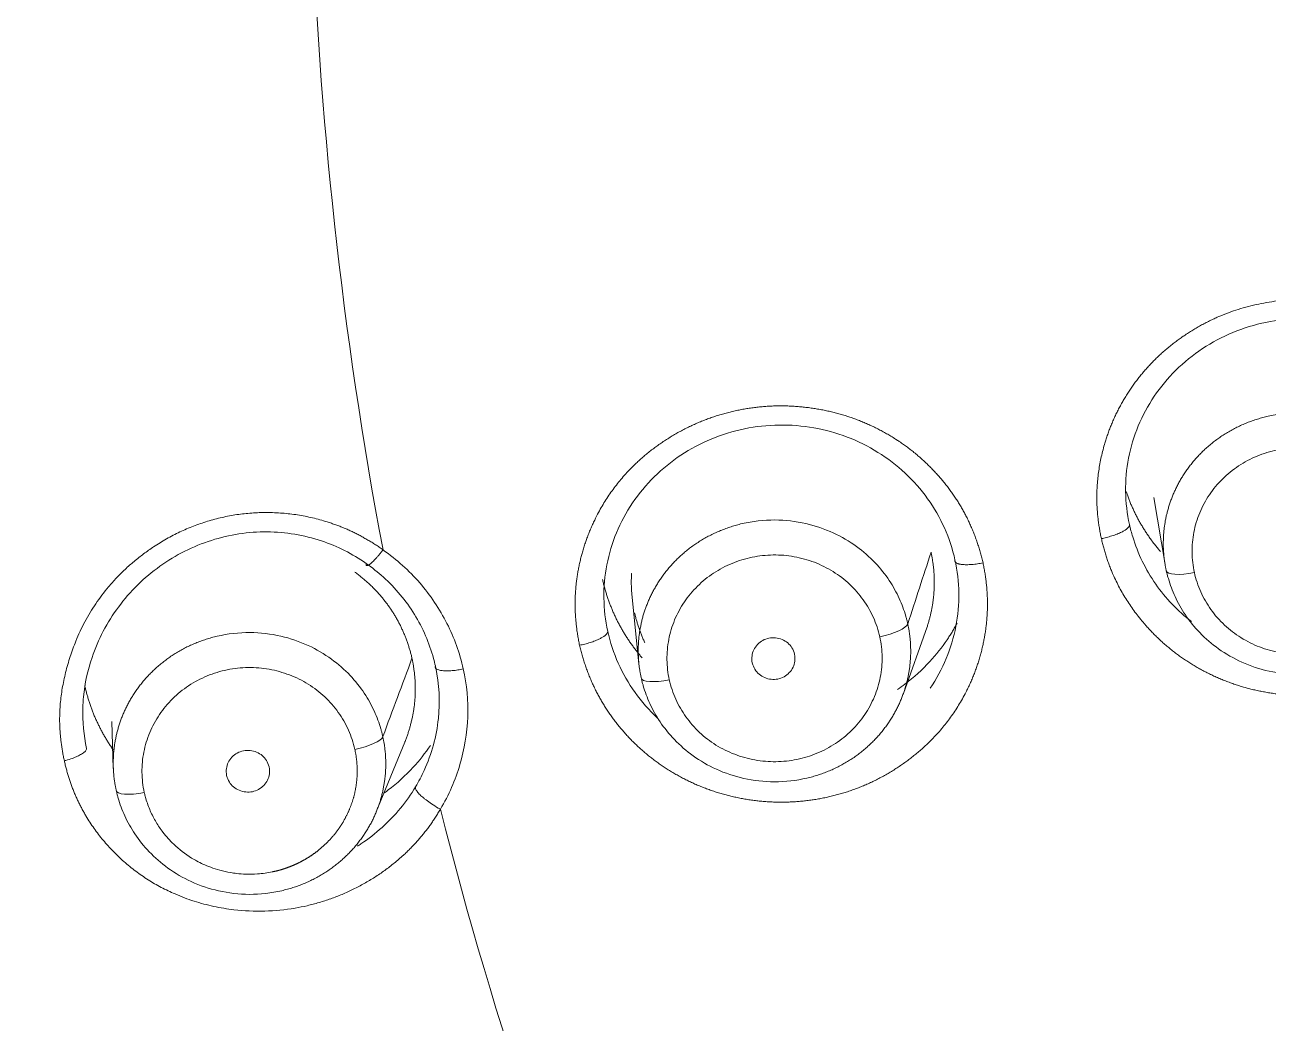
# Model space of a CAD drawing. Extents: x 19821 to 22981, y -91 to 2224.
# Drawn here: x 20694.14 to 20707.1, y 1199.94 to 1210.34 of the extents above; entities that cross this region are included whole.
import ezdxf

# ---------------------------------------------------------------- set-up
doc = ezdxf.new("R2010")
doc.units = 0
doc.header["$LTSCALE"] = 10
doc.header["$MEASUREMENT"] = 0
doc.layers.add('1', color=7, linetype='CONTINUOUS')

msp = doc.modelspace()

# ---------------------------------------------------------------- linework, layer by layer
at = {"layer": '1', "color": 7, "linetype": 'Continuous', "lineweight": 18}
for p, q in [((20705.909, 1205.416), (20706.024, 1204.72)), ((20700.466, 1204.413), (20700.541, 1203.681)), ((20703.297, 1203.373), (20703.545, 1204.069)), ((20695.046, 1203.084), (20695.062, 1202.594)), ((20697.803, 1202.141), (20698.1, 1202.867))]:
    msp.add_line(p, q, dxfattribs=at)
for centre, major_axis, ratio, start_param, end_param in [((20744.931, 1212.247), (-60.5, 0), 0.961262, 4.72417, 7.004197), ((20744.931, 1212.384), (-59.925, 0), 0.961262, 4.712389, 7.853982), ((20744.931, 1212.384), (60, 0), 0.961262, 1.582577, 4.712389), ((20706.33, 1204.718), (0.293, 0.065), 0.269645, 3.12715, 4.652746), ((20703.051, 1204.048), (-0.293, -0.065), 0.26962, 1.511757, 2.984655), ((20700.858, 1203.6), (0.293, 0.065), 0.269669, 3.109965, 4.652627), ((20697.58, 1202.875), (-0.293, -0.064), 0.269661, 1.512159, 2.969424), ((20695.386, 1202.426), (0.293, 0.064), 0.26971, 3.09075, 4.652634)]:
    msp.add_ellipse(centre, major_axis=major_axis, ratio=ratio, start_param=start_param, end_param=end_param, dxfattribs=at)
at = {"layer": '1', "color": 7, "linetype": 'Continuous', "lineweight": 13}
for centre, major_axis, start_param, end_param in [((20744.931, 1212.247), (59.425, 0), 1.570796, 4.70194), ((20744.931, 1212.247), (57.948, 0), 1.579187, 4.712389), ((20744.931, 1212.291), (57.403, 0), 1.579486, 4.712389), ((20744.931, 1213.073), (-47.825, 0), 0.030064, 0.179375), ((20744.931, 1213.073), (-47.825, 0), 0.239504, 0.388814)]:
    msp.add_ellipse(centre, major_axis=major_axis, ratio=0.961262, start_param=start_param, end_param=end_param, dxfattribs=at)
for points, degree, knots in [([(20682.966, 1212.542), (20682.967, 1210.752), (20683.051, 1208.963), (20683.386, 1205.398), (20683.637, 1203.623), (20684.305, 1200.103), (20684.721, 1198.357), (20685.715, 1194.908), (20686.294, 1193.205), (20687.607, 1189.856), (20688.342, 1188.21), (20689.964, 1184.989), (20690.85, 1183.413), (20692.767, 1180.345), (20693.797, 1178.852), (20695.993, 1175.963), (20697.159, 1174.565), (20698.388, 1173.221)], 3, [0, 0, 0, 0, 0.125, 0.125, 0.25, 0.25, 0.375, 0.375, 0.5, 0.5, 0.625, 0.625, 0.75, 0.75, 0.875, 0.875, 1, 1, 1, 1]), ([(20705.361, 1204.988), (20705.272, 1205.39), (20705.388, 1205.989), (20705.544, 1206.368), (20705.773, 1206.709), (20706.068, 1207.001), (20706.242, 1207.116), (20706.594, 1207.35), (20707.438, 1207.522), (20707.86, 1207.445), (20708.068, 1207.407), (20708.46, 1207.255), (20708.812, 1207.034), (20708.964, 1206.89), (20709.114, 1206.748), (20709.472, 1206.247), (20709.561, 1205.846)], 2, [0, 0, 0, 0.125, 0.1875, 0.25, 0.3125, 0.375, 0.375, 0.5, 0.625, 0.625, 0.6875, 0.75, 0.8125, 0.8125, 0.875, 1, 1, 1]), ([(20699.922, 1203.877), (20699.835, 1204.284), (20699.911, 1204.676), (20699.949, 1204.875), (20700.107, 1205.259), (20700.45, 1205.772), (20700.808, 1206.008), (20701.168, 1206.245), (20701.589, 1206.329), (20702.007, 1206.412), (20702.429, 1206.334), (20702.847, 1206.258), (20703.203, 1206.033), (20703.378, 1205.923), (20703.68, 1205.638), (20703.799, 1205.472), (20704.032, 1205.146), (20704.127, 1204.736)], 2, [0, 0, 0, 0.125, 0.125, 0.1875, 0.25, 0.375, 0.375, 0.5, 0.5, 0.625, 0.625, 0.75, 0.75, 0.8125, 0.875, 0.875, 1, 1, 1]), ([(20706.33, 1204.635), (20706.315, 1204.704), (20706.307, 1204.774), (20706.305, 1204.915), (20706.311, 1204.986), (20706.338, 1205.124), (20706.358, 1205.192), (20706.413, 1205.323), (20706.447, 1205.386), (20706.526, 1205.504), (20706.572, 1205.559), (20706.675, 1205.66), (20706.731, 1205.706), (20706.852, 1205.786), (20706.916, 1205.82), (20707.051, 1205.875), (20707.121, 1205.897), (20707.264, 1205.926), (20707.337, 1205.934), (20707.484, 1205.936), (20707.557, 1205.93), (20707.701, 1205.904), (20707.772, 1205.885), (20707.908, 1205.832), (20707.974, 1205.8), (20708.097, 1205.723), (20708.154, 1205.679), (20708.259, 1205.581), (20708.307, 1205.527), (20708.39, 1205.41), (20708.425, 1205.348), (20708.483, 1205.219), (20708.505, 1205.152), (20708.521, 1205.083)], 3, [0, 0, 0, 0, 0.0625, 0.0625, 0.125, 0.125, 0.1875, 0.1875, 0.25, 0.25, 0.3125, 0.3125, 0.375, 0.375, 0.4375, 0.4375, 0.5, 0.5, 0.5625, 0.5625, 0.625, 0.625, 0.6875, 0.6875, 0.75, 0.75, 0.8125, 0.8125, 0.875, 0.875, 0.9375, 0.9375, 1, 1, 1, 1]), ([(20709.561, 1205.846), (20709.649, 1205.445), (20709.533, 1204.846), (20709.377, 1204.466), (20709.148, 1204.126), (20708.853, 1203.834), (20708.679, 1203.719), (20708.327, 1203.485), (20707.484, 1203.313), (20707.061, 1203.39), (20706.854, 1203.428), (20706.462, 1203.58), (20706.11, 1203.801), (20705.958, 1203.945), (20705.808, 1204.087), (20705.449, 1204.588), (20705.361, 1204.988)], 2, [0, 0, 0, 0.125, 0.1875, 0.25, 0.3125, 0.375, 0.375, 0.5, 0.625, 0.625, 0.6875, 0.75, 0.8125, 0.8125, 0.875, 1, 1, 1]), ([(20706.3, 1204.123), (20706.156, 1204.234), (20705.901, 1204.503), (20705.721, 1204.872), (20705.663, 1205.092), (20705.654, 1205.135)], 3, [0, 0, 0, 0, 0.440262, 0.891673, 1, 1, 1, 1]), ([(20708.521, 1205.083), (20708.536, 1205.014), (20708.544, 1204.943), (20708.546, 1204.803), (20708.54, 1204.732), (20708.513, 1204.594), (20708.492, 1204.526), (20708.438, 1204.395), (20708.404, 1204.332), (20708.324, 1204.214), (20708.278, 1204.158), (20708.176, 1204.058), (20708.12, 1204.012), (20707.999, 1203.932), (20707.935, 1203.898), (20707.8, 1203.842), (20707.73, 1203.821), (20707.586, 1203.792), (20707.513, 1203.784), (20707.367, 1203.782), (20707.293, 1203.788), (20707.149, 1203.814), (20707.079, 1203.833), (20706.942, 1203.885), (20706.877, 1203.918), (20706.754, 1203.995), (20706.697, 1204.039), (20706.592, 1204.137), (20706.544, 1204.191), (20706.461, 1204.307), (20706.426, 1204.369), (20706.368, 1204.499), (20706.345, 1204.566), (20706.33, 1204.635)], 3, [0, 0, 0, 0, 0.0625, 0.0625, 0.125, 0.125, 0.1875, 0.1875, 0.25, 0.25, 0.3125, 0.3125, 0.375, 0.375, 0.4375, 0.4375, 0.5, 0.5, 0.5625, 0.5625, 0.625, 0.625, 0.6875, 0.6875, 0.75, 0.75, 0.8125, 0.8125, 0.875, 0.875, 0.9375, 0.9375, 1, 1, 1, 1]), ([(20700.857, 1203.517), (20700.842, 1203.586), (20700.834, 1203.656), (20700.832, 1203.797), (20700.839, 1203.868), (20700.865, 1204.007), (20700.886, 1204.075), (20700.94, 1204.206), (20700.974, 1204.269), (20701.054, 1204.387), (20701.1, 1204.442), (20701.202, 1204.543), (20701.259, 1204.589), (20701.38, 1204.669), (20701.444, 1204.703), (20701.579, 1204.758), (20701.649, 1204.78), (20701.793, 1204.809), (20701.866, 1204.817), (20702.013, 1204.819), (20702.086, 1204.813), (20702.23, 1204.787), (20702.301, 1204.768), (20702.438, 1204.715), (20702.503, 1204.683), (20702.626, 1204.606), (20702.684, 1204.562), (20702.789, 1204.463), (20702.836, 1204.409), (20702.919, 1204.293), (20702.955, 1204.231), (20703.013, 1204.102), (20703.035, 1204.034), (20703.051, 1203.965)], 3, [0, 0, 0, 0, 0.0625, 0.0625, 0.125, 0.125, 0.1875, 0.1875, 0.25, 0.25, 0.3125, 0.3125, 0.375, 0.375, 0.4375, 0.4375, 0.5, 0.5, 0.5625, 0.5625, 0.625, 0.625, 0.6875, 0.6875, 0.75, 0.75, 0.8125, 0.8125, 0.875, 0.875, 0.9375, 0.9375, 1, 1, 1, 1]), ([(20704.127, 1204.736), (20704.214, 1204.329), (20704.138, 1203.938), (20704.1, 1203.738), (20703.943, 1203.354), (20703.599, 1202.842), (20703.241, 1202.606), (20702.881, 1202.368), (20702.46, 1202.285), (20702.043, 1202.202), (20701.62, 1202.279), (20701.202, 1202.356), (20700.846, 1202.58), (20700.671, 1202.69), (20700.369, 1202.975), (20700.251, 1203.141), (20700.018, 1203.468), (20699.922, 1203.877)], 2, [0, 0, 0, 0.125, 0.125, 0.1875, 0.25, 0.375, 0.375, 0.5, 0.5, 0.625, 0.625, 0.75, 0.75, 0.8125, 0.875, 0.875, 1, 1, 1]), ([(20700.744, 1203.111), (20700.741, 1203.114), (20700.737, 1203.116), (20700.648, 1203.2), (20700.569, 1203.29), (20700.432, 1203.481), (20700.373, 1203.583), (20700.278, 1203.797), (20700.241, 1203.908), (20700.216, 1204.022)], 3, [0, 0, 0, 0, 0.011695, 0.011695, 0.34113, 0.34113, 0.670565, 0.670565, 1, 1, 1, 1]), ([(20703.051, 1203.965), (20703.066, 1203.896), (20703.074, 1203.826), (20703.076, 1203.685), (20703.07, 1203.614), (20703.043, 1203.475), (20703.022, 1203.407), (20702.968, 1203.276), (20702.934, 1203.213), (20702.854, 1203.095), (20702.808, 1203.04), (20702.706, 1202.939), (20702.649, 1202.893), (20702.528, 1202.813), (20702.464, 1202.779), (20702.329, 1202.724), (20702.259, 1202.702), (20702.115, 1202.673), (20702.042, 1202.665), (20701.895, 1202.663), (20701.822, 1202.669), (20701.678, 1202.695), (20701.607, 1202.714), (20701.471, 1202.767), (20701.405, 1202.799), (20701.282, 1202.876), (20701.224, 1202.92), (20701.119, 1203.019), (20701.072, 1203.073), (20700.989, 1203.189), (20700.953, 1203.251), (20700.895, 1203.38), (20700.873, 1203.448), (20700.857, 1203.517)], 3, [0, 0, 0, 0, 0.0625, 0.0625, 0.125, 0.125, 0.1875, 0.1875, 0.25, 0.25, 0.3125, 0.3125, 0.375, 0.375, 0.4375, 0.4375, 0.5, 0.5, 0.5625, 0.5625, 0.625, 0.625, 0.6875, 0.6875, 0.75, 0.75, 0.8125, 0.8125, 0.875, 0.875, 0.9375, 0.9375, 1, 1, 1, 1]), ([(20695.385, 1202.344), (20695.37, 1202.413), (20695.362, 1202.483), (20695.36, 1202.624), (20695.367, 1202.695), (20695.394, 1202.833), (20695.414, 1202.902), (20695.469, 1203.032), (20695.503, 1203.095), (20695.583, 1203.214), (20695.629, 1203.269), (20695.731, 1203.37), (20695.787, 1203.416), (20695.908, 1203.495), (20695.973, 1203.53), (20696.108, 1203.585), (20696.178, 1203.607), (20696.321, 1203.636), (20696.395, 1203.644), (20696.541, 1203.646), (20696.615, 1203.64), (20696.759, 1203.614), (20696.83, 1203.594), (20696.966, 1203.542), (20697.032, 1203.51), (20697.155, 1203.433), (20697.213, 1203.389), (20697.318, 1203.29), (20697.365, 1203.236), (20697.448, 1203.12), (20697.484, 1203.058), (20697.542, 1202.929), (20697.565, 1202.861), (20697.58, 1202.792)], 3, [0, 0, 0, 0, 0.0625, 0.0625, 0.125, 0.125, 0.1875, 0.1875, 0.25, 0.25, 0.3125, 0.3125, 0.375, 0.375, 0.4375, 0.4375, 0.5, 0.5, 0.5625, 0.5625, 0.625, 0.625, 0.6875, 0.6875, 0.75, 0.75, 0.8125, 0.8125, 0.875, 0.875, 0.9375, 0.9375, 1, 1, 1, 1]), ([(20698.71, 1203.63), (20698.692, 1203.626), (20698.673, 1203.622), (20698.634, 1203.617), (20698.615, 1203.614), (20698.576, 1203.611), (20698.558, 1203.61), (20698.522, 1203.61), (20698.506, 1203.611), (20698.477, 1203.614), (20698.464, 1203.617), (20698.443, 1203.623), (20698.435, 1203.627), (20698.423, 1203.636), (20698.419, 1203.641), (20698.416, 1203.651), (20698.417, 1203.656), (20698.419, 1203.662)], 3, [0, 0, 0, 0, 0.125, 0.125, 0.25, 0.25, 0.375, 0.375, 0.5, 0.5, 0.625, 0.625, 0.75, 0.75, 0.875, 0.875, 1, 1, 1, 1]), ([(20694.784, 1202.801), (20694.753, 1202.939), (20694.737, 1203.12), (20694.748, 1203.301), (20694.752, 1203.34)], 3, [0, 0, 0, 0, 0.785438, 1, 1, 1, 1]), ([(20694.552, 1202.672), (20694.55, 1202.68), (20694.547, 1202.696), (20694.542, 1202.719), (20694.537, 1202.743), (20694.533, 1202.766), (20694.529, 1202.789), (20694.526, 1202.813), (20694.522, 1202.836), (20694.519, 1202.859), (20694.516, 1202.882), (20694.514, 1202.905), (20694.511, 1202.928), (20694.509, 1202.951), (20694.508, 1202.974), (20694.506, 1202.997), (20694.505, 1203.02), (20694.504, 1203.043), (20694.503, 1203.066), (20694.503, 1203.089), (20694.503, 1203.111), (20694.503, 1203.134), (20694.504, 1203.157), (20694.504, 1203.179), (20694.505, 1203.202), (20694.507, 1203.225), (20694.508, 1203.247), (20694.509, 1203.262), (20694.51, 1203.269), (20694.51, 1203.269)], 3, [0, 0, 0, 0, 0.040196, 0.080219, 0.120072, 0.15976, 0.199287, 0.238656, 0.277873, 0.316941, 0.355865, 0.394649, 0.433298, 0.471816, 0.510208, 0.548478, 0.586632, 0.624673, 0.662607, 0.700438, 0.738171, 0.775812, 0.813364, 0.850833, 0.888225, 0.925543, 0.962794, 0.999981, 1, 1, 1, 1]), ([(20694.552, 1202.672), (20694.557, 1202.674), (20694.588, 1202.682), (20694.626, 1202.695), (20694.664, 1202.71), (20694.689, 1202.72), (20694.711, 1202.731), (20694.739, 1202.747), (20694.768, 1202.768), (20694.782, 1202.788), (20694.784, 1202.799), (20694.784, 1202.801)], 3, [0, 0, 0, 0, 0.039631, 0.219096, 0.308828, 0.398561, 0.488293, 0.578026, 0.75749, 0.936955, 1, 1, 1, 1]), ([(20697.58, 1202.792), (20697.581, 1202.787), (20697.583, 1202.776), (20697.586, 1202.76), (20697.589, 1202.744), (20697.592, 1202.728), (20697.594, 1202.712), (20697.596, 1202.696), (20697.598, 1202.681), (20697.6, 1202.665), (20697.601, 1202.649), (20697.602, 1202.634), (20697.603, 1202.618), (20697.604, 1202.602), (20697.604, 1202.587), (20697.604, 1202.572), (20697.604, 1202.556), (20697.604, 1202.541), (20697.603, 1202.526), (20697.603, 1202.511), (20697.602, 1202.496), (20697.6, 1202.481), (20697.599, 1202.466), (20697.597, 1202.451), (20697.596, 1202.437), (20697.594, 1202.422), (20697.592, 1202.408), (20697.589, 1202.393), (20697.587, 1202.379), (20697.584, 1202.365), (20697.581, 1202.351), (20697.578, 1202.337), (20697.575, 1202.323), (20697.571, 1202.309), (20697.568, 1202.296), (20697.564, 1202.282), (20697.56, 1202.269), (20697.556, 1202.256), (20697.552, 1202.243), (20697.547, 1202.23), (20697.543, 1202.217), (20697.538, 1202.204), (20697.533, 1202.192), (20697.528, 1202.179), (20697.523, 1202.167), (20697.518, 1202.155), (20697.513, 1202.143), (20697.507, 1202.131), (20697.502, 1202.119), (20697.496, 1202.107), (20697.49, 1202.096), (20697.484, 1202.084), (20697.478, 1202.073), (20697.472, 1202.062), (20697.466, 1202.051), (20697.46, 1202.04), (20697.453, 1202.029), (20697.447, 1202.018), (20697.44, 1202.008), (20697.433, 1201.997), (20697.427, 1201.987), (20697.42, 1201.977), (20697.413, 1201.967), (20697.406, 1201.957), (20697.399, 1201.948), (20697.392, 1201.938), (20697.385, 1201.929), (20697.378, 1201.919), (20697.37, 1201.91), (20697.363, 1201.901), (20697.356, 1201.892), (20697.348, 1201.884), (20697.341, 1201.875), (20697.333, 1201.867), (20697.326, 1201.858), (20697.318, 1201.85), (20697.31, 1201.842), (20697.303, 1201.834), (20697.295, 1201.826), (20697.287, 1201.818), (20697.28, 1201.811), (20697.272, 1201.803), (20697.264, 1201.796), (20697.256, 1201.789), (20697.248, 1201.782), (20697.241, 1201.775), (20697.233, 1201.768), (20697.225, 1201.761), (20697.217, 1201.754), (20697.209, 1201.748), (20697.201, 1201.742), (20697.193, 1201.735), (20697.186, 1201.729), (20697.178, 1201.723), (20697.17, 1201.717), (20697.162, 1201.711), (20697.154, 1201.706), (20697.146, 1201.7), (20697.138, 1201.695), (20697.131, 1201.689), (20697.123, 1201.684), (20697.115, 1201.679), (20697.107, 1201.674), (20697.099, 1201.669), (20697.092, 1201.664), (20697.084, 1201.659), (20697.076, 1201.655), (20697.069, 1201.65), (20697.061, 1201.646), (20697.053, 1201.641), (20697.046, 1201.637), (20697.038, 1201.633), (20697.031, 1201.629), (20697.023, 1201.625), (20697.016, 1201.621), (20697.008, 1201.617), (20697.001, 1201.613), (20696.994, 1201.61), (20696.987, 1201.606), (20696.979, 1201.603), (20696.972, 1201.599), (20696.965, 1201.596), (20696.958, 1201.593), (20696.951, 1201.59), (20696.944, 1201.586), (20696.937, 1201.583), (20696.93, 1201.581), (20696.923, 1201.578), (20696.916, 1201.575), (20696.909, 1201.572), (20696.903, 1201.57), (20696.896, 1201.567), (20696.889, 1201.565), (20696.883, 1201.562), (20696.876, 1201.56), (20696.87, 1201.557), (20696.864, 1201.555), (20696.857, 1201.553), (20696.851, 1201.551), (20696.845, 1201.549), (20696.839, 1201.547), (20696.833, 1201.545), (20696.826, 1201.543), (20696.821, 1201.541), (20696.815, 1201.539), (20696.809, 1201.538), (20696.803, 1201.536), (20696.797, 1201.534), (20696.792, 1201.533), (20696.786, 1201.531), (20696.781, 1201.53), (20696.775, 1201.528), (20696.77, 1201.527), (20696.764, 1201.526), (20696.759, 1201.524), (20696.754, 1201.523), (20696.749, 1201.522), (20696.744, 1201.521), (20696.739, 1201.52), (20696.734, 1201.519), (20696.729, 1201.518), (20696.724, 1201.517), (20696.671, 1201.505), (20696.576, 1201.492), (20696.451, 1201.49), (20696.357, 1201.497), (20696.267, 1201.51), (20696.176, 1201.53), (20696.081, 1201.561), (20696, 1201.594), (20695.934, 1201.627), (20695.827, 1201.689), (20695.704, 1201.785), (20695.6, 1201.9), (20695.542, 1201.979), (20695.508, 1202.033), (20695.476, 1202.09), (20695.447, 1202.151), (20695.422, 1202.214), (20695.405, 1202.266), (20695.395, 1202.303), (20695.39, 1202.324), (20695.387, 1202.337), (20695.385, 1202.344)], 3, [0, 0, 0, 0, 0.004832, 0.009642, 0.014431, 0.019198, 0.023943, 0.028666, 0.033368, 0.038049, 0.042707, 0.047344, 0.051959, 0.056553, 0.061125, 0.065675, 0.070204, 0.074711, 0.079196, 0.08366, 0.088102, 0.092522, 0.096921, 0.101298, 0.105654, 0.109987, 0.114299, 0.11859, 0.122859, 0.127106, 0.131331, 0.135535, 0.139717, 0.143877, 0.148016, 0.152133, 0.156229, 0.160302, 0.164355, 0.168385, 0.172394, 0.176381, 0.180347, 0.18429, 0.188213, 0.192113, 0.195992, 0.199849, 0.203685, 0.207499, 0.211291, 0.215061, 0.21881, 0.222537, 0.226243, 0.229927, 0.233589, 0.23723, 0.240849, 0.244446, 0.248022, 0.251575, 0.255108, 0.258618, 0.262107, 0.265575, 0.26902, 0.272444, 0.275847, 0.279227, 0.282586, 0.285924, 0.289239, 0.292533, 0.295806, 0.299056, 0.302285, 0.305493, 0.308678, 0.311842, 0.314985, 0.318105, 0.321204, 0.324282, 0.327338, 0.330372, 0.333384, 0.336375, 0.339344, 0.342291, 0.345217, 0.348121, 0.351004, 0.353864, 0.356704, 0.359521, 0.362317, 0.365091, 0.367843, 0.370574, 0.373283, 0.375971, 0.378637, 0.381281, 0.383903, 0.386504, 0.389083, 0.391641, 0.394177, 0.396691, 0.399184, 0.401654, 0.404104, 0.406531, 0.408937, 0.411321, 0.413684, 0.416025, 0.418344, 0.420642, 0.422918, 0.425172, 0.427404, 0.429615, 0.431805, 0.433972, 0.436118, 0.438243, 0.440345, 0.442426, 0.444486, 0.446523, 0.448539, 0.450534, 0.452506, 0.454457, 0.456387, 0.458294, 0.46018, 0.462045, 0.463887, 0.465709, 0.467508, 0.469286, 0.471042, 0.472776, 0.474489, 0.47618, 0.47785, 0.479497, 0.481123, 0.482728, 0.484311, 0.485872, 0.487411, 0.488929, 0.490425, 0.4919, 0.493353, 0.494784, 0.496194, 0.497581, 0.498948, 0.543054, 0.578533, 0.605381, 0.623592, 0.655956, 0.684566, 0.709417, 0.730505, 0.747828, 0.815777, 0.864408, 0.88261, 0.901287, 0.920436, 0.940057, 0.960147, 0.980706, 0.987795, 0.994227, 1, 1, 1, 1]), ([(20698.471, 1202.168), (20698.467, 1202.161), (20698.459, 1202.147), (20698.446, 1202.127), (20698.434, 1202.106), (20698.421, 1202.086), (20698.408, 1202.066), (20698.394, 1202.046), (20698.381, 1202.027), (20698.367, 1202.007), (20698.353, 1201.988), (20698.339, 1201.969), (20698.325, 1201.95), (20698.31, 1201.932), (20698.296, 1201.913), (20698.281, 1201.895), (20698.265, 1201.877), (20698.25, 1201.859), (20698.235, 1201.841), (20698.219, 1201.823), (20698.203, 1201.806), (20698.187, 1201.789), (20698.17, 1201.772), (20698.154, 1201.755), (20698.137, 1201.738), (20698.12, 1201.722), (20698.103, 1201.705), (20698.06, 1201.666), (20697.991, 1201.607), (20697.892, 1201.53), (20697.787, 1201.459), (20697.678, 1201.393), (20697.564, 1201.334), (20697.448, 1201.28), (20697.329, 1201.234), (20697.207, 1201.195), (20697.083, 1201.162), (20696.895, 1201.125), (20696.639, 1201.099), (20696.354, 1201.112), (20696.108, 1201.153), (20695.902, 1201.207), (20695.72, 1201.276), (20695.561, 1201.352), (20695.424, 1201.432), (20695.294, 1201.521), (20695.172, 1201.621), (20695.059, 1201.729), (20694.955, 1201.844), (20694.86, 1201.967), (20694.796, 1202.066), (20694.755, 1202.136), (20694.734, 1202.175), (20694.714, 1202.214), (20694.695, 1202.253), (20694.676, 1202.293), (20694.659, 1202.333), (20694.642, 1202.374), (20694.626, 1202.415), (20694.612, 1202.457), (20694.598, 1202.499), (20694.585, 1202.542), (20694.573, 1202.585), (20694.562, 1202.629), (20694.555, 1202.658), (20694.552, 1202.672)], 3, [0, 0, 0, 0, 0.004808, 0.009602, 0.014384, 0.019154, 0.023912, 0.02866, 0.033398, 0.038126, 0.042846, 0.047557, 0.052261, 0.056958, 0.061648, 0.066334, 0.071014, 0.07569, 0.080363, 0.085033, 0.0897, 0.094366, 0.099032, 0.103697, 0.108362, 0.113029, 0.117698, 0.122369, 0.146918, 0.171464, 0.196094, 0.220898, 0.245965, 0.270767, 0.295482, 0.320205, 0.345031, 0.370057, 0.431928, 0.494712, 0.536844, 0.578841, 0.621121, 0.653054, 0.684794, 0.716518, 0.748402, 0.780162, 0.811677, 0.843107, 0.874609, 0.883533, 0.892446, 0.901353, 0.910257, 0.919161, 0.928071, 0.93699, 0.945922, 0.954871, 0.96384, 0.972834, 0.981856, 0.99091, 1, 1, 1, 1]), ([(20698.212, 1202.402), (20698.166, 1202.324), (20698.113, 1202.249), (20697.996, 1202.107), (20697.932, 1202.04), (20697.794, 1201.917), (20697.721, 1201.859), (20697.631, 1201.8), (20697.618, 1201.791), (20697.606, 1201.784)], 3, [0, 0, 0, 0, 0.316681, 0.316681, 0.633362, 0.633362, 0.950043, 0.950043, 1, 1, 1, 1]), ([(20698.471, 1202.168), (20698.463, 1202.172), (20698.431, 1202.19), (20698.378, 1202.224), (20698.33, 1202.259), (20698.298, 1202.284), (20698.278, 1202.301), (20698.26, 1202.318), (20698.238, 1202.341), (20698.217, 1202.369), (20698.21, 1202.39), (20698.211, 1202.399), (20698.212, 1202.402)], 3, [0, 0, 0, 0, 0.050584, 0.200072, 0.349559, 0.424303, 0.499047, 0.573791, 0.648535, 0.798023, 0.947511, 1, 1, 1, 1])]:
    msp.add_open_spline(points, degree=degree, knots=knots, dxfattribs=at)
at = {"layer": '1', "color": 7, "linetype": 'Continuous', "lineweight": 18}
for points, knots in [([(20705.654, 1205.135), (20705.629, 1205.248), (20705.615, 1205.364), (20705.612, 1205.597), (20705.622, 1205.713), (20705.666, 1205.942), (20705.7, 1206.054), (20705.79, 1206.27), (20705.846, 1206.374), (20705.977, 1206.569), (20706.053, 1206.66), (20706.222, 1206.827), (20706.315, 1206.902), (20706.514, 1207.034), (20706.62, 1207.09), (20706.843, 1207.182), (20706.958, 1207.218), (20707.195, 1207.266), (20707.316, 1207.279), (20707.557, 1207.283), (20707.678, 1207.273), (20707.916, 1207.231), (20708.033, 1207.198), (20708.258, 1207.112), (20708.365, 1207.059), (20708.568, 1206.932), (20708.663, 1206.86), (20708.836, 1206.698), (20708.915, 1206.608), (20709.052, 1206.417), (20709.11, 1206.315), (20709.206, 1206.101), (20709.243, 1205.99), (20709.268, 1205.876)], [0, 0, 0, 0, 0.0625, 0.0625, 0.125, 0.125, 0.1875, 0.1875, 0.25, 0.25, 0.3125, 0.3125, 0.375, 0.375, 0.4375, 0.4375, 0.5, 0.5, 0.5625, 0.5625, 0.625, 0.625, 0.6875, 0.6875, 0.75, 0.75, 0.8125, 0.8125, 0.875, 0.875, 0.9375, 0.9375, 1, 1, 1, 1]), ([(20708.813, 1205.219), (20708.812, 1205.224), (20708.809, 1205.236), (20708.805, 1205.253), (20708.801, 1205.269), (20708.796, 1205.285), (20708.776, 1205.357), (20708.727, 1205.489), (20708.624, 1205.676), (20708.477, 1205.861), (20708.283, 1206.032), (20708.04, 1206.176), (20707.751, 1206.275), (20707.425, 1206.313), (20707.179, 1206.285), (20707.029, 1206.247), (20706.973, 1206.23), (20706.918, 1206.211), (20706.864, 1206.19), (20706.812, 1206.167), (20706.761, 1206.142), (20706.712, 1206.116), (20706.664, 1206.088), (20706.618, 1206.059), (20706.573, 1206.028), (20706.531, 1205.996), (20706.49, 1205.963), (20706.45, 1205.929), (20706.413, 1205.893), (20706.377, 1205.857), (20706.343, 1205.82), (20706.311, 1205.782), (20706.28, 1205.743), (20706.251, 1205.704), (20706.224, 1205.664), (20706.199, 1205.624), (20706.175, 1205.584), (20706.153, 1205.543), (20706.133, 1205.502), (20706.115, 1205.461), (20706.098, 1205.42), (20706.082, 1205.379), (20706.068, 1205.337), (20706.056, 1205.296), (20706.045, 1205.255), (20706.035, 1205.215), (20706.027, 1205.174), (20706.021, 1205.134), (20706.015, 1205.094), (20706.011, 1205.055), (20706.008, 1205.015), (20706.007, 1204.977), (20706.006, 1204.939), (20706.006, 1204.901), (20706.008, 1204.864), (20706.011, 1204.828), (20706.014, 1204.792), (20706.019, 1204.756), (20706.024, 1204.722), (20706.03, 1204.688), (20706.035, 1204.665), (20706.037, 1204.654)], [0, 0, 0, 0, 0.004118, 0.008173, 0.012166, 0.016096, 0.019964, 0.064382, 0.113601, 0.167619, 0.226433, 0.290042, 0.358442, 0.43163, 0.509603, 0.522984, 0.536244, 0.549383, 0.562401, 0.575299, 0.588075, 0.600731, 0.613266, 0.62568, 0.637973, 0.650146, 0.662197, 0.674128, 0.685938, 0.697626, 0.709194, 0.720641, 0.731968, 0.743173, 0.754257, 0.765221, 0.776063, 0.786785, 0.797385, 0.807865, 0.818224, 0.828462, 0.838578, 0.848574, 0.858449, 0.868204, 0.877837, 0.887349, 0.89674, 0.90601, 0.91516, 0.924188, 0.933096, 0.941882, 0.950547, 0.959092, 0.967516, 0.975818, 0.984, 0.99206, 1, 1, 1, 1]), ([(20700.216, 1204.022), (20700.191, 1204.136), (20700.177, 1204.252), (20700.174, 1204.485), (20700.184, 1204.601), (20700.229, 1204.83), (20700.262, 1204.942), (20700.352, 1205.158), (20700.408, 1205.262), (20700.54, 1205.458), (20700.616, 1205.549), (20700.785, 1205.716), (20700.878, 1205.791), (20701.077, 1205.924), (20701.184, 1205.98), (20701.406, 1206.072), (20701.522, 1206.108), (20701.759, 1206.157), (20701.88, 1206.17), (20702.122, 1206.174), (20702.243, 1206.164), (20702.481, 1206.122), (20702.598, 1206.09), (20702.823, 1206.004), (20702.931, 1205.951), (20703.134, 1205.824), (20703.229, 1205.752), (20703.402, 1205.589), (20703.481, 1205.5), (20703.618, 1205.309), (20703.677, 1205.206), (20703.773, 1204.993), (20703.81, 1204.881), (20703.835, 1204.767)], [0, 0, 0, 0, 0.0625, 0.0625, 0.125, 0.125, 0.1875, 0.1875, 0.25, 0.25, 0.3125, 0.3125, 0.375, 0.375, 0.4375, 0.4375, 0.5, 0.5, 0.5625, 0.5625, 0.625, 0.625, 0.6875, 0.6875, 0.75, 0.75, 0.8125, 0.8125, 0.875, 0.875, 0.9375, 0.9375, 1, 1, 1, 1]), ([(20705.619, 1205.476), (20705.62, 1205.475), (20705.625, 1205.461), (20705.635, 1205.433), (20705.649, 1205.394), (20705.665, 1205.355), (20705.682, 1205.317), (20705.699, 1205.279), (20705.718, 1205.241), (20705.737, 1205.203), (20705.757, 1205.166), (20705.779, 1205.129), (20705.801, 1205.093), (20705.824, 1205.057), (20705.848, 1205.021), (20705.872, 1204.986), (20705.898, 1204.951), (20705.925, 1204.917), (20705.951, 1204.884), (20705.969, 1204.863), (20705.978, 1204.853)], [0, 0, 0, 0, 0.005812, 0.063524, 0.121378, 0.179371, 0.237505, 0.29578, 0.354194, 0.41275, 0.471446, 0.530283, 0.589261, 0.648379, 0.707639, 0.767039, 0.82658, 0.886262, 0.946086, 1, 1, 1, 1]), ([(20694.51, 1203.269), (20694.512, 1203.296), (20694.518, 1203.349), (20694.53, 1203.429), (20694.546, 1203.511), (20694.571, 1203.621), (20694.611, 1203.759), (20694.663, 1203.902), (20694.715, 1204.023), (20694.765, 1204.122), (20694.82, 1204.218), (20694.879, 1204.311), (20694.943, 1204.4), (20695.015, 1204.49), (20695.095, 1204.58), (20695.184, 1204.669), (20695.279, 1204.752), (20695.378, 1204.831), (20695.49, 1204.91), (20695.616, 1204.987), (20695.754, 1205.059), (20695.897, 1205.12), (20696.044, 1205.171), (20696.195, 1205.211), (20696.349, 1205.24), (20696.505, 1205.257), (20696.664, 1205.262), (20696.823, 1205.256), (20696.983, 1205.237), (20697.139, 1205.207), (20697.257, 1205.174), (20697.336, 1205.148), (20697.38, 1205.133), (20697.424, 1205.117), (20697.467, 1205.099), (20697.509, 1205.081), (20697.551, 1205.061), (20697.593, 1205.041), (20697.634, 1205.02), (20697.675, 1204.997), (20697.716, 1204.974), (20697.756, 1204.95), (20697.795, 1204.925), (20697.835, 1204.899), (20697.86, 1204.88), (20697.873, 1204.871)], [0, 0, 0, 0, 0.017947, 0.036227, 0.054862, 0.073875, 0.112417, 0.150819, 0.175861, 0.200614, 0.225145, 0.249519, 0.273804, 0.298071, 0.32589, 0.35364, 0.381413, 0.409298, 0.437386, 0.472155, 0.506483, 0.54055, 0.574538, 0.609374, 0.643943, 0.678445, 0.713082, 0.74889, 0.784288, 0.819478, 0.854664, 0.864996, 0.875314, 0.885622, 0.895927, 0.906234, 0.916549, 0.926877, 0.937224, 0.947595, 0.957995, 0.968431, 0.978906, 0.989428, 1, 1, 1, 1]), ([(20703.343, 1204.099), (20703.341, 1204.105), (20703.339, 1204.116), (20703.335, 1204.133), (20703.331, 1204.149), (20703.326, 1204.165), (20703.306, 1204.238), (20703.256, 1204.371), (20703.152, 1204.56), (20703.004, 1204.745), (20702.809, 1204.917), (20702.565, 1205.059), (20702.276, 1205.158), (20701.951, 1205.195), (20701.707, 1205.168), (20701.558, 1205.13), (20701.501, 1205.113), (20701.446, 1205.094), (20701.392, 1205.073), (20701.34, 1205.05), (20701.289, 1205.026), (20701.239, 1204.999), (20701.192, 1204.972), (20701.146, 1204.942), (20701.101, 1204.912), (20701.058, 1204.88), (20701.017, 1204.846), (20700.978, 1204.812), (20700.94, 1204.777), (20700.904, 1204.74), (20700.87, 1204.703), (20700.838, 1204.665), (20700.807, 1204.627), (20700.779, 1204.587), (20700.752, 1204.548), (20700.726, 1204.508), (20700.703, 1204.467), (20700.681, 1204.426), (20700.66, 1204.385), (20700.642, 1204.344), (20700.625, 1204.303), (20700.609, 1204.262), (20700.595, 1204.221), (20700.583, 1204.179), (20700.572, 1204.138), (20700.563, 1204.098), (20700.555, 1204.057), (20700.548, 1204.017), (20700.542, 1203.977), (20700.538, 1203.938), (20700.535, 1203.899), (20700.534, 1203.86), (20700.533, 1203.822), (20700.534, 1203.784), (20700.535, 1203.747), (20700.538, 1203.711), (20700.541, 1203.675), (20700.546, 1203.64), (20700.551, 1203.605), (20700.557, 1203.571), (20700.562, 1203.549), (20700.564, 1203.537)], [0, 0, 0, 0, 0.004015, 0.007996, 0.011942, 0.015855, 0.019734, 0.064711, 0.114332, 0.168596, 0.227502, 0.291048, 0.359234, 0.432056, 0.509512, 0.522903, 0.536174, 0.549323, 0.562352, 0.575259, 0.588045, 0.600709, 0.613253, 0.625675, 0.637976, 0.650156, 0.662214, 0.674151, 0.685967, 0.697662, 0.709235, 0.720687, 0.732018, 0.743227, 0.754315, 0.765282, 0.776127, 0.786851, 0.797453, 0.807935, 0.818295, 0.828533, 0.83865, 0.848646, 0.85852, 0.868273, 0.877905, 0.887415, 0.896804, 0.906071, 0.915217, 0.924242, 0.933145, 0.941927, 0.950587, 0.959126, 0.967544, 0.97584, 0.984015, 0.992068, 1, 1, 1, 1]), ([(20706.037, 1204.654), (20706.038, 1204.649), (20706.041, 1204.638), (20706.045, 1204.621), (20706.049, 1204.605), (20706.054, 1204.588), (20706.075, 1204.513), (20706.126, 1204.377), (20706.234, 1204.185), (20706.385, 1203.999), (20706.582, 1203.83), (20706.826, 1203.69), (20707.113, 1203.595), (20707.434, 1203.56), (20707.674, 1203.588), (20707.821, 1203.626), (20707.877, 1203.643), (20707.932, 1203.662), (20707.986, 1203.683), (20708.038, 1203.705), (20708.089, 1203.73), (20708.138, 1203.756), (20708.185, 1203.784), (20708.232, 1203.813), (20708.276, 1203.844), (20708.319, 1203.876), (20708.36, 1203.909), (20708.399, 1203.943), (20708.436, 1203.979), (20708.472, 1204.015), (20708.506, 1204.052), (20708.539, 1204.09), (20708.569, 1204.128), (20708.598, 1204.167), (20708.625, 1204.207), (20708.65, 1204.247), (20708.674, 1204.288), (20708.696, 1204.328), (20708.716, 1204.369), (20708.735, 1204.41), (20708.752, 1204.452), (20708.768, 1204.493), (20708.781, 1204.534), (20708.794, 1204.575), (20708.805, 1204.616), (20708.814, 1204.657), (20708.822, 1204.697), (20708.829, 1204.738), (20708.835, 1204.778), (20708.839, 1204.817), (20708.842, 1204.856), (20708.844, 1204.895), (20708.844, 1204.933), (20708.844, 1204.971), (20708.842, 1205.008), (20708.84, 1205.045), (20708.836, 1205.081), (20708.832, 1205.116), (20708.826, 1205.151), (20708.82, 1205.185), (20708.815, 1205.207), (20708.813, 1205.219)], [0, 0, 0, 0, 0.00393, 0.007893, 0.011888, 0.015916, 0.019977, 0.066354, 0.116973, 0.17183, 0.230923, 0.294249, 0.361804, 0.433585, 0.509587, 0.522939, 0.536172, 0.549285, 0.562279, 0.575152, 0.587907, 0.600541, 0.613056, 0.625451, 0.637727, 0.649883, 0.661919, 0.673836, 0.685633, 0.697311, 0.708868, 0.720307, 0.731625, 0.742824, 0.753904, 0.764864, 0.775704, 0.786424, 0.797026, 0.807507, 0.817869, 0.828111, 0.838234, 0.848237, 0.858121, 0.867885, 0.877529, 0.887054, 0.89646, 0.905745, 0.914912, 0.923959, 0.932886, 0.941693, 0.950381, 0.95895, 0.967399, 0.975729, 0.983939, 0.992029, 1, 1, 1, 1]), ([(20694.752, 1203.34), (20694.765, 1203.479), (20694.837, 1203.81), (20695.092, 1204.296), (20695.528, 1204.725), (20696.072, 1204.999), (20696.663, 1205.09), (20697.226, 1204.996), (20697.555, 1204.83), (20697.697, 1204.73)], [0, 0, 0, 0, 0.109075, 0.261532, 0.41615, 0.568806, 0.71862, 0.86571, 1, 1, 1, 1]), ([(20703.585, 1204.846), (20703.588, 1204.834), (20703.593, 1204.81), (20703.599, 1204.773), (20703.605, 1204.736), (20703.61, 1204.699), (20703.614, 1204.661), (20703.617, 1204.624), (20703.618, 1204.586), (20703.619, 1204.548), (20703.619, 1204.511), (20703.618, 1204.473), (20703.616, 1204.435), (20703.613, 1204.397), (20703.609, 1204.359), (20703.604, 1204.321), (20703.598, 1204.283), (20703.591, 1204.245), (20703.583, 1204.207), (20703.574, 1204.17), (20703.564, 1204.132), (20703.553, 1204.095), (20703.543, 1204.064), (20703.537, 1204.046), (20703.535, 1204.041)], [0, 0, 0, 0, 0.045555, 0.091212, 0.136969, 0.182826, 0.228785, 0.274844, 0.321003, 0.367263, 0.413624, 0.460085, 0.506647, 0.553309, 0.600072, 0.646935, 0.693898, 0.740962, 0.788126, 0.83539, 0.882754, 0.930219, 0.977783, 1, 1, 1, 1]), ([(20703.835, 1204.767), (20703.86, 1204.654), (20703.873, 1204.537), (20703.876, 1204.305), (20703.866, 1204.188), (20703.822, 1203.959), (20703.788, 1203.847), (20703.698, 1203.63), (20703.642, 1203.527), (20703.576, 1203.429)], [0, 0, 0, 0, 0.25, 0.25, 0.5, 0.5, 0.75, 0.75, 1, 1, 1, 1]), ([(20697.579, 1204.64), (20697.585, 1204.636), (20697.596, 1204.627), (20697.613, 1204.615), (20697.63, 1204.601), (20697.647, 1204.588), (20697.664, 1204.574), (20697.68, 1204.56), (20697.697, 1204.546), (20697.713, 1204.532), (20697.728, 1204.517), (20697.744, 1204.503), (20697.759, 1204.488), (20697.774, 1204.473), (20697.789, 1204.457), (20697.804, 1204.442), (20697.818, 1204.426), (20697.832, 1204.41), (20697.846, 1204.395), (20697.86, 1204.378), (20697.873, 1204.362), (20697.887, 1204.346), (20697.899, 1204.329), (20697.912, 1204.312), (20697.925, 1204.296), (20697.937, 1204.279), (20697.949, 1204.261), (20697.96, 1204.244), (20697.972, 1204.227), (20697.983, 1204.209), (20697.994, 1204.192), (20698.004, 1204.174), (20698.015, 1204.156), (20698.025, 1204.138), (20698.035, 1204.12), (20698.044, 1204.102), (20698.054, 1204.083), (20698.063, 1204.065), (20698.071, 1204.046), (20698.08, 1204.028), (20698.088, 1204.009), (20698.096, 1203.99), (20698.104, 1203.971), (20698.111, 1203.953), (20698.118, 1203.934), (20698.125, 1203.915), (20698.132, 1203.895), (20698.138, 1203.876), (20698.144, 1203.857), (20698.15, 1203.838), (20698.156, 1203.818), (20698.161, 1203.799), (20698.166, 1203.78), (20698.171, 1203.76), (20698.174, 1203.747), (20698.175, 1203.741)], [0, 0, 0, 0, 0.01842, 0.037849, 0.057256, 0.076642, 0.096006, 0.115348, 0.134669, 0.153968, 0.173245, 0.192501, 0.211736, 0.230948, 0.250139, 0.269309, 0.288457, 0.307583, 0.326687, 0.34577, 0.364831, 0.383871, 0.402888, 0.421884, 0.440859, 0.459812, 0.478743, 0.497652, 0.51654, 0.535406, 0.55425, 0.573073, 0.591874, 0.610653, 0.629411, 0.648147, 0.666861, 0.685553, 0.704224, 0.722873, 0.7415, 0.760106, 0.77869, 0.797252, 0.815792, 0.834311, 0.852808, 0.871283, 0.889736, 0.908168, 0.926578, 0.944966, 0.963332, 0.981677, 1, 1, 1, 1]), ([(20697.697, 1204.73), (20697.76, 1204.686), (20697.954, 1204.532), (20698.222, 1204.211), (20698.367, 1203.876), (20698.413, 1203.688), (20698.419, 1203.662)], [0, 0, 0, 0, 0.172339, 0.555352, 0.939364, 1, 1, 1, 1]), ([(20700.469, 1204.38), (20700.469, 1204.387), (20700.467, 1204.406), (20700.464, 1204.437), (20700.462, 1204.475), (20700.461, 1204.512), (20700.461, 1204.55), (20700.462, 1204.588), (20700.464, 1204.614), (20700.465, 1204.626), (20700.465, 1204.626)], [0, 0, 0, 0, 0.078691, 0.231265, 0.384169, 0.537402, 0.690965, 0.844859, 0.999083, 1, 1, 1, 1]), ([(20700.161, 1204.564), (20700.164, 1204.55), (20700.17, 1204.524), (20700.181, 1204.484), (20700.192, 1204.444), (20700.204, 1204.405), (20700.217, 1204.365), (20700.231, 1204.326), (20700.246, 1204.287), (20700.261, 1204.249), (20700.278, 1204.21), (20700.296, 1204.172), (20700.314, 1204.134), (20700.333, 1204.096), (20700.354, 1204.059), (20700.375, 1204.022), (20700.397, 1203.986), (20700.42, 1203.95), (20700.444, 1203.914), (20700.469, 1203.879), (20700.495, 1203.844), (20700.521, 1203.81), (20700.548, 1203.777), (20700.565, 1203.756), (20700.574, 1203.746)], [0, 0, 0, 0, 0.044538, 0.089183, 0.133935, 0.178795, 0.223763, 0.268839, 0.314022, 0.359314, 0.404713, 0.450221, 0.495837, 0.541561, 0.587394, 0.633336, 0.679386, 0.725545, 0.771813, 0.818189, 0.864675, 0.91127, 0.957974, 1, 1, 1, 1]), ([(20700.601, 1203.907), (20700.6, 1203.908), (20700.597, 1203.915), (20700.591, 1203.929), (20700.582, 1203.948), (20700.575, 1203.966), (20700.567, 1203.985), (20700.56, 1204.004), (20700.552, 1204.023), (20700.546, 1204.042), (20700.539, 1204.061), (20700.533, 1204.08), (20700.527, 1204.099), (20700.521, 1204.118), (20700.515, 1204.137), (20700.51, 1204.157), (20700.505, 1204.176), (20700.5, 1204.195), (20700.497, 1204.208), (20700.496, 1204.215)], [0, 0, 0, 0, 0.012613, 0.07486, 0.137036, 0.19914, 0.261173, 0.323135, 0.385024, 0.446843, 0.50859, 0.570265, 0.63187, 0.693403, 0.754865, 0.816255, 0.877575, 0.938823, 1, 1, 1, 1]), ([(20697.871, 1202.925), (20697.87, 1202.931), (20697.868, 1202.941), (20697.864, 1202.958), (20697.86, 1202.974), (20697.855, 1202.99), (20697.835, 1203.063), (20697.785, 1203.196), (20697.68, 1203.385), (20697.532, 1203.571), (20697.336, 1203.743), (20697.093, 1203.886), (20696.804, 1203.984), (20696.48, 1204.022), (20696.236, 1203.995), (20696.087, 1203.957), (20696.03, 1203.94), (20695.975, 1203.921), (20695.921, 1203.9), (20695.868, 1203.878), (20695.817, 1203.853), (20695.768, 1203.827), (20695.72, 1203.799), (20695.674, 1203.77), (20695.63, 1203.739), (20695.587, 1203.707), (20695.546, 1203.674), (20695.506, 1203.64), (20695.469, 1203.604), (20695.433, 1203.568), (20695.399, 1203.531), (20695.366, 1203.493), (20695.336, 1203.454), (20695.307, 1203.415), (20695.28, 1203.375), (20695.254, 1203.335), (20695.231, 1203.295), (20695.209, 1203.254), (20695.189, 1203.213), (20695.17, 1203.172), (20695.153, 1203.131), (20695.137, 1203.09), (20695.124, 1203.048), (20695.111, 1203.007), (20695.1, 1202.966), (20695.091, 1202.926), (20695.083, 1202.885), (20695.076, 1202.845), (20695.071, 1202.805), (20695.066, 1202.766), (20695.064, 1202.727), (20695.062, 1202.688), (20695.061, 1202.65), (20695.062, 1202.612), (20695.063, 1202.575), (20695.066, 1202.539), (20695.069, 1202.503), (20695.074, 1202.468), (20695.079, 1202.433), (20695.085, 1202.399), (20695.09, 1202.377), (20695.092, 1202.366)], [0, 0, 0, 0, 0.003921, 0.007817, 0.011689, 0.015536, 0.019358, 0.064573, 0.114371, 0.16875, 0.227711, 0.291254, 0.359377, 0.43208, 0.50936, 0.522766, 0.53605, 0.549213, 0.562254, 0.575174, 0.587972, 0.600648, 0.613202, 0.625635, 0.637946, 0.650136, 0.662203, 0.674149, 0.685973, 0.697676, 0.709256, 0.720715, 0.732052, 0.743267, 0.75436, 0.765331, 0.776181, 0.786908, 0.797514, 0.807998, 0.81836, 0.8286, 0.838718, 0.848715, 0.858589, 0.868342, 0.877972, 0.887481, 0.896868, 0.906133, 0.915276, 0.924297, 0.933196, 0.941973, 0.950628, 0.959162, 0.967573, 0.975863, 0.98403, 0.992076, 1, 1, 1, 1]), ([(20700.564, 1203.537), (20700.565, 1203.532), (20700.568, 1203.521), (20700.572, 1203.505), (20700.576, 1203.488), (20700.581, 1203.472), (20700.602, 1203.397), (20700.652, 1203.262), (20700.759, 1203.072), (20700.909, 1202.886), (20701.105, 1202.715), (20701.349, 1202.574), (20701.637, 1202.478), (20701.959, 1202.442), (20702.201, 1202.469), (20702.349, 1202.507), (20702.405, 1202.524), (20702.46, 1202.543), (20702.514, 1202.563), (20702.566, 1202.586), (20702.617, 1202.611), (20702.666, 1202.637), (20702.714, 1202.665), (20702.76, 1202.694), (20702.805, 1202.724), (20702.847, 1202.756), (20702.889, 1202.789), (20702.928, 1202.824), (20702.965, 1202.859), (20703.001, 1202.895), (20703.035, 1202.932), (20703.068, 1202.97), (20703.098, 1203.009), (20703.127, 1203.048), (20703.154, 1203.087), (20703.18, 1203.128), (20703.203, 1203.168), (20703.225, 1203.209), (20703.246, 1203.25), (20703.264, 1203.291), (20703.281, 1203.332), (20703.297, 1203.373), (20703.311, 1203.414), (20703.323, 1203.456), (20703.334, 1203.497), (20703.344, 1203.537), (20703.352, 1203.578), (20703.359, 1203.618), (20703.364, 1203.658), (20703.368, 1203.698), (20703.371, 1203.737), (20703.373, 1203.776), (20703.374, 1203.814), (20703.373, 1203.851), (20703.372, 1203.889), (20703.369, 1203.925), (20703.366, 1203.961), (20703.361, 1203.997), (20703.356, 1204.032), (20703.35, 1204.066), (20703.345, 1204.088), (20703.343, 1204.099)], [0, 0, 0, 0, 0.003927, 0.007866, 0.011819, 0.015784, 0.019761, 0.065641, 0.115909, 0.170561, 0.229595, 0.293007, 0.360793, 0.432948, 0.509466, 0.522824, 0.536063, 0.549181, 0.56218, 0.575059, 0.587818, 0.600457, 0.612976, 0.625376, 0.637655, 0.649815, 0.661855, 0.673776, 0.685576, 0.697257, 0.708818, 0.720259, 0.731581, 0.742783, 0.753865, 0.764827, 0.77567, 0.786393, 0.796996, 0.807479, 0.817843, 0.828087, 0.838212, 0.848217, 0.858102, 0.867868, 0.877514, 0.88704, 0.896447, 0.905734, 0.914901, 0.923949, 0.932878, 0.941686, 0.950376, 0.958945, 0.967395, 0.975726, 0.983937, 0.992028, 1, 1, 1, 1]), ([(20703.235, 1203.415), (20703.262, 1203.433), (20703.383, 1203.521), (20703.566, 1203.687), (20703.704, 1203.861), (20703.766, 1203.954), (20703.779, 1203.974), (20703.791, 1203.994), (20703.804, 1204.014), (20703.816, 1204.034), (20703.827, 1204.055), (20703.839, 1204.075), (20703.849, 1204.093), (20703.854, 1204.103), (20703.856, 1204.107)], [0, 0, 0, 0, 0.101693, 0.474377, 0.782939, 0.808427, 0.833885, 0.859314, 0.884714, 0.910085, 0.935426, 0.960737, 0.986019, 1, 1, 1, 1]), ([(20698.175, 1203.741), (20698.178, 1203.728), (20698.183, 1203.704), (20698.19, 1203.667), (20698.195, 1203.63), (20698.2, 1203.593), (20698.204, 1203.555), (20698.207, 1203.517), (20698.209, 1203.48), (20698.21, 1203.442), (20698.21, 1203.404), (20698.209, 1203.366), (20698.207, 1203.327), (20698.204, 1203.289), (20698.2, 1203.251), (20698.195, 1203.213), (20698.189, 1203.175), (20698.181, 1203.137), (20698.173, 1203.099), (20698.164, 1203.061), (20698.154, 1203.024), (20698.143, 1202.986), (20698.131, 1202.949), (20698.118, 1202.912), (20698.107, 1202.885), (20698.101, 1202.87), (20698.1, 1202.868)], [0, 0, 0, 0, 0.042046, 0.084185, 0.126417, 0.168742, 0.21116, 0.253672, 0.296276, 0.338974, 0.381764, 0.424648, 0.467624, 0.510694, 0.553856, 0.597111, 0.640459, 0.683901, 0.727434, 0.771061, 0.814781, 0.858593, 0.902498, 0.946496, 0.990586, 1, 1, 1, 1]), ([(20698.419, 1203.662), (20698.42, 1203.656), (20698.459, 1203.476), (20698.478, 1203.102), (20698.364, 1202.682), (20698.245, 1202.457), (20698.212, 1202.402)], [0, 0, 0, 0, 0.014302, 0.422373, 0.852657, 1, 1, 1, 1]), ([(20694.764, 1203.458), (20694.767, 1203.445), (20694.773, 1203.418), (20694.784, 1203.378), (20694.795, 1203.339), (20694.807, 1203.299), (20694.82, 1203.26), (20694.834, 1203.22), (20694.849, 1203.181), (20694.864, 1203.142), (20694.881, 1203.104), (20694.899, 1203.065), (20694.918, 1203.027), (20694.937, 1202.99), (20694.958, 1202.952), (20694.979, 1202.915), (20695.001, 1202.878), (20695.024, 1202.842), (20695.044, 1202.812), (20695.057, 1202.794), (20695.061, 1202.789)], [0, 0, 0, 0, 0.055894, 0.111938, 0.168132, 0.224475, 0.280969, 0.337614, 0.39441, 0.451356, 0.508454, 0.565703, 0.623104, 0.680656, 0.738361, 0.796218, 0.854228, 0.912391, 0.970706, 1, 1, 1, 1]), ([(20695.092, 1202.366), (20695.093, 1202.36), (20695.096, 1202.35), (20695.1, 1202.333), (20695.104, 1202.317), (20695.108, 1202.301), (20695.129, 1202.227), (20695.179, 1202.093), (20695.285, 1201.902), (20695.435, 1201.716), (20695.631, 1201.545), (20695.875, 1201.403), (20696.163, 1201.306), (20696.486, 1201.269), (20696.728, 1201.296), (20696.876, 1201.334), (20696.933, 1201.351), (20696.988, 1201.369), (20697.042, 1201.39), (20697.094, 1201.413), (20697.145, 1201.437), (20697.194, 1201.463), (20697.242, 1201.491), (20697.288, 1201.52), (20697.333, 1201.551), (20697.375, 1201.583), (20697.416, 1201.616), (20697.456, 1201.65), (20697.493, 1201.685), (20697.529, 1201.721), (20697.563, 1201.758), (20697.596, 1201.796), (20697.626, 1201.835), (20697.655, 1201.874), (20697.682, 1201.913), (20697.708, 1201.953), (20697.732, 1201.994), (20697.754, 1202.034), (20697.774, 1202.075), (20697.793, 1202.117), (20697.81, 1202.158), (20697.825, 1202.199), (20697.839, 1202.24), (20697.852, 1202.281), (20697.863, 1202.322), (20697.872, 1202.363), (20697.88, 1202.404), (20697.887, 1202.444), (20697.893, 1202.484), (20697.897, 1202.523), (20697.9, 1202.562), (20697.902, 1202.601), (20697.902, 1202.639), (20697.902, 1202.677), (20697.9, 1202.714), (20697.898, 1202.751), (20697.894, 1202.787), (20697.89, 1202.822), (20697.885, 1202.857), (20697.878, 1202.891), (20697.874, 1202.914), (20697.871, 1202.925)], [0, 0, 0, 0, 0.003868, 0.007742, 0.011622, 0.015507, 0.019397, 0.06511, 0.115266, 0.16986, 0.228891, 0.292354, 0.360244, 0.432556, 0.509282, 0.522646, 0.535891, 0.549015, 0.562019, 0.574904, 0.587668, 0.600312, 0.612837, 0.625242, 0.637526, 0.649691, 0.661736, 0.673661, 0.685466, 0.697151, 0.708716, 0.720161, 0.731487, 0.742693, 0.753779, 0.764745, 0.775591, 0.786318, 0.796924, 0.807411, 0.817779, 0.828026, 0.838154, 0.848162, 0.858051, 0.867819, 0.877468, 0.886998, 0.896408, 0.905698, 0.914869, 0.92392, 0.932851, 0.941663, 0.950356, 0.958928, 0.967382, 0.975716, 0.98393, 0.992025, 1, 1, 1, 1]), ([(20697.889, 1202.341), (20697.902, 1202.35), (20698.009, 1202.429), (20698.181, 1202.585), (20698.313, 1202.753), (20698.367, 1202.833)], [0, 0, 0, 0, 0.068564, 0.577471, 1, 1, 1, 1])]:
    msp.add_open_spline(points, degree=3, knots=knots, dxfattribs=at)
at = {"layer": '1', "color": 7, "linetype": 'Continuous', "lineweight": 13}
for points, weights in [([(20705.361, 1204.988), (20705.539, 1205.025), (20705.662, 1205.086), (20705.654, 1205.135)], [1.17407014811, 0.936223402836, 0.94211922996, 1.19175762948]), ([(20697.873, 1204.871), (20697.761, 1204.724), (20697.686, 1204.664), (20697.697, 1204.73)], [1.19344653834, 0.933189157239, 0.935538844474, 1.20049560005]), ([(20704.127, 1204.736), (20703.941, 1204.698), (20703.817, 1204.712), (20703.835, 1204.767)], [1.19662760211, 0.934546608226, 0.934457496273, 1.19636026625]), ([(20699.922, 1203.877), (20700.099, 1203.913), (20700.221, 1203.974), (20700.216, 1204.022)], [1.16177868294, 0.935096537334, 0.946632404459, 1.19638628432])]:
    msp.add_rational_spline(points, weights, degree=3, dxfattribs=at)
at = {"layer": '1', "color": 7, "linetype": 'Continuous', "lineweight": 18}
for points in [[(20697.873, 1204.871), (20698.018, 1204.77), (20698.271, 1204.542), (20698.56, 1204.112), (20698.673, 1203.797), (20698.71, 1203.63)], [(20702.163, 1203.784), (20702.149, 1203.834), (20702.104, 1203.911), (20701.965, 1203.969), (20701.826, 1203.941), (20701.722, 1203.834), (20701.714, 1203.745), (20701.721, 1203.693)], [(20701.721, 1203.693), (20701.736, 1203.643), (20701.781, 1203.566), (20701.919, 1203.508), (20702.059, 1203.536), (20702.162, 1203.643), (20702.171, 1203.732), (20702.163, 1203.784)], [(20698.71, 1203.63), (20698.747, 1203.463), (20698.777, 1203.131), (20698.695, 1202.626), (20698.56, 1202.317), (20698.471, 1202.168)], [(20696.687, 1202.61), (20696.672, 1202.66), (20696.627, 1202.737), (20696.488, 1202.795), (20696.348, 1202.767), (20696.245, 1202.66), (20696.236, 1202.571), (20696.243, 1202.519)], [(20696.243, 1202.519), (20696.258, 1202.469), (20696.303, 1202.391), (20696.442, 1202.334), (20696.582, 1202.362), (20696.686, 1202.468), (20696.694, 1202.558), (20696.687, 1202.61)]]:
    msp.add_open_spline(points, degree=3, dxfattribs=at)
at = {"layer": '1', "color": 7, "linetype": 'Continuous', "lineweight": 13}
for points in [[(20703.343, 1204.099), (20703.383, 1204.224), (20703.464, 1204.473), (20703.545, 1204.722), (20703.585, 1204.846)], [(20697.872, 1202.925), (20697.922, 1203.061), (20698.023, 1203.333), (20698.125, 1203.605), (20698.175, 1203.741)]]:
    msp.add_open_spline(points, degree=3, dxfattribs=at)

doc.saveas('drawing.dxf')
